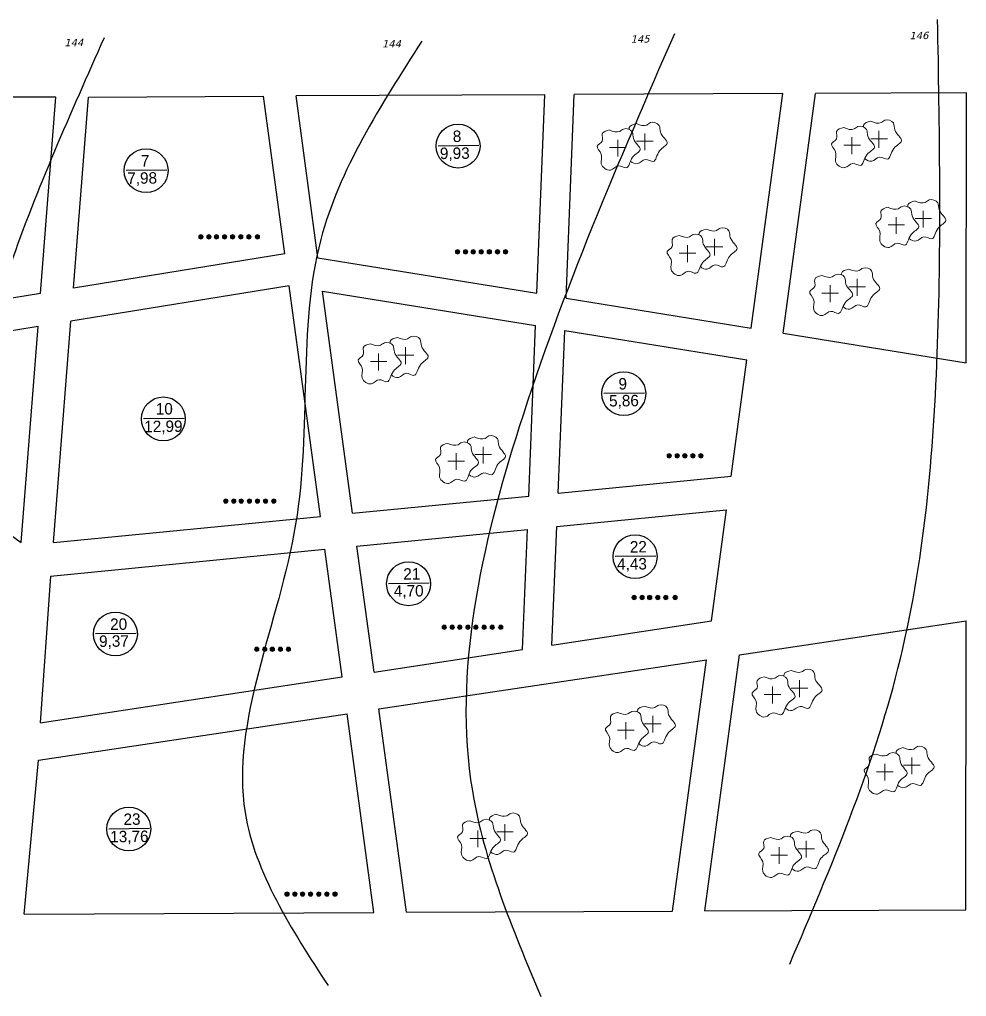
# Model space of a CAD drawing. Header units: millimetres. Extents: x -710977 to 10671, y -929782 to 89628.
# Drawn here: x 2333.4 to 2478.9, y 2162.9 to 2313 of the extents above; entities that cross this region are included whole.
import ezdxf

# ---------------------------------------------------------------- set-up
doc = ezdxf.new("R2010")
doc.units = ezdxf.units.MM
doc.header["$LTSCALE"] = 0.4
doc.layers.add('GRP_workPlace', color=100, linetype='Continuous')
doc.layers.add('Площади', color=7, linetype='Continuous')
doc.layers.add('Тонкая', color=82, linetype='Continuous', lineweight=20)
doc.styles.add('style1', font='verdana.ttf', dxfattribs={"oblique": 15})

msp = doc.modelspace()

# ---------------------------------------------------------------- hatches: boundary and pattern name
at = {"layer": 'Тонкая', "ltscale": 10}
for points in [[(2361.612, 2279.603, 1), (2360.941, 2279.603, 1)], [(2362.836, 2279.603, 1), (2362.165, 2279.603, 1)], [(2364.004, 2279.603, 1), (2363.332, 2279.603, 1)], [(2365.242, 2279.603, 1), (2364.571, 2279.603, 1)], [(2366.481, 2279.603, 1), (2365.81, 2279.603, 1)], [(2367.738, 2279.603, 1), (2367.067, 2279.603, 1)], [(2368.989, 2279.603, 1), (2368.317, 2279.603, 1)], [(2370.301, 2279.603, 1), (2369.63, 2279.603, 1)], [(2401.075, 2277.296, 1), (2400.404, 2277.296, 1)], [(2402.299, 2277.296, 1), (2401.628, 2277.296, 1)], [(2403.467, 2277.296, 1), (2402.795, 2277.296, 1)], [(2404.706, 2277.296, 1), (2404.034, 2277.296, 1)], [(2405.945, 2277.296, 1), (2405.273, 2277.296, 1)], [(2407.201, 2277.296, 1), (2406.53, 2277.296, 1)], [(2408.452, 2277.296, 1), (2407.78, 2277.296, 1)], [(2433.601, 2245.954, 1), (2432.929, 2245.954, 1)], [(2434.825, 2245.954, 1), (2434.153, 2245.954, 1)], [(2435.992, 2245.954, 1), (2435.321, 2245.954, 1)], [(2437.231, 2245.954, 1), (2436.56, 2245.954, 1)], [(2438.47, 2245.954, 1), (2437.799, 2245.954, 1)], [(2365.429, 2239.005, 1), (2364.758, 2239.005, 1)], [(2366.653, 2239.005, 1), (2365.982, 2239.005, 1)], [(2367.821, 2239.005, 1), (2367.149, 2239.005, 1)], [(2369.059, 2239.005, 1), (2368.388, 2239.005, 1)], [(2370.298, 2239.005, 1), (2369.627, 2239.005, 1)], [(2371.555, 2239.005, 1), (2370.884, 2239.005, 1)], [(2372.806, 2239.005, 1), (2372.134, 2239.005, 1)], [(2428.197, 2224.179, 1), (2427.526, 2224.179, 1)], [(2429.421, 2224.179, 1), (2428.75, 2224.179, 1)], [(2430.589, 2224.179, 1), (2429.918, 2224.179, 1)], [(2431.828, 2224.179, 1), (2431.156, 2224.179, 1)], [(2433.067, 2224.179, 1), (2432.395, 2224.179, 1)], [(2434.496, 2224.179, 1), (2433.824, 2224.179, 1)], [(2399.014, 2219.605, 1), (2398.343, 2219.605, 1)], [(2400.238, 2219.605, 1), (2399.567, 2219.605, 1)], [(2401.406, 2219.605, 1), (2400.735, 2219.605, 1)], [(2402.645, 2219.605, 1), (2401.974, 2219.605, 1)], [(2403.884, 2219.605, 1), (2403.213, 2219.605, 1)], [(2405.14, 2219.605, 1), (2404.469, 2219.605, 1)], [(2406.391, 2219.605, 1), (2405.72, 2219.605, 1)], [(2407.703, 2219.605, 1), (2407.032, 2219.605, 1)], [(2370.198, 2216.227, 1), (2369.527, 2216.227, 1)], [(2371.422, 2216.227, 1), (2370.751, 2216.227, 1)], [(2372.59, 2216.227, 1), (2371.919, 2216.227, 1)], [(2373.829, 2216.227, 1), (2373.158, 2216.227, 1)], [(2375.068, 2216.227, 1), (2374.396, 2216.227, 1)], [(2374.848, 2178.613, 1), (2374.176, 2178.613, 1)], [(2376.072, 2178.613, 1), (2375.4, 2178.613, 1)], [(2377.239, 2178.613, 1), (2376.568, 2178.613, 1)], [(2378.478, 2178.613, 1), (2377.807, 2178.613, 1)], [(2379.717, 2178.613, 1), (2379.046, 2178.613, 1)], [(2380.974, 2178.613, 1), (2380.302, 2178.613, 1)], [(2382.224, 2178.613, 1), (2381.553, 2178.613, 1)]]:
    msp.add_hatch(color=0, dxfattribs=at).paths.add_polyline_path(points)

# ---------------------------------------------------------------- linework, layer by layer
at = {"color": 241, "lineweight": 25}
for p, q in [((2403.995, 2293.621), (2397.742, 2293.552)), ((2356.052, 2289.848), (2349.799, 2289.778)), ((2429.469, 2255.579), (2423.215, 2255.51)), ((2358.695, 2251.699), (2352.441, 2251.63)), ((2431.213, 2230.529), (2424.96, 2230.459)), ((2396.384, 2226.357), (2390.131, 2226.288)), ((2351.333, 2218.642), (2345.079, 2218.572)), ((2353.391, 2188.673), (2347.137, 2188.604))]:
    msp.add_line(p, q, dxfattribs=at)
at = {"color": 0, "lineweight": 30}
msp.add_line((2410.706, 2216.18), (2411.454, 2234.634), dxfattribs=at)
at = {"color": 241, "lineweight": 25}
for centre in [(2400.803, 2293.548), (2352.86, 2289.774), (2426.277, 2255.506), (2355.502, 2251.626), (2428.021, 2230.455), (2393.192, 2226.283), (2348.14, 2218.568), (2350.198, 2188.6)]:
    msp.add_circle(centre, 3.373, dxfattribs=at)
at = {"ltscale": 0.5}
for points in [[(2451.787, 2167.858), (2468.419, 2213.282), (2474.518, 2263.137), (2474.518, 2312.992)], [(2434.045, 2310.776), (2410.205, 2250.396), (2402.998, 2194.448), (2413.532, 2162.873)], [(2323.162, 2163.427), (2315.4, 2177.829), (2318.726, 2226.576), (2332.032, 2275.324), (2346.447, 2310.222)], [(2395.236, 2309.668), (2379.712, 2279.201), (2375.831, 2235.44), (2368.07, 2191.124), (2380.821, 2164.535)]]:
    msp.add_spline(points, degree=3, dxfattribs=at)
at = {"layer": 'GRP_workPlace', "color": 6, "lineweight": 30}
for p, q in [((2414.163, 2301.44), (2375.903, 2301.26)), ((2412.926, 2270.922), (2414.163, 2301.44)), ((2339.002, 2301.087), (2282.605, 2300.822)), ((2336.64, 2270.901), (2339.002, 2301.087)), ((2341.704, 2271.722), (2344.002, 2301.087)), ((2344.002, 2301.087), (2370.906, 2301.237)), ((2374.187, 2276.987), (2370.906, 2301.237)), ((2379.27, 2276.378), (2375.903, 2301.26)), ((2374.187, 2276.987), (2341.704, 2271.722)), ((2379.27, 2276.378), (2412.926, 2270.922)), ((2374.849, 2272.094), (2341.308, 2266.657)), ((2379.647, 2236.635), (2374.849, 2272.094)), ((2336.64, 2270.901), (2294.676, 2264.099)), ((2336.244, 2265.837), (2313.04, 2262.075)), ((2333.646, 2232.629), (2336.244, 2265.837)), ((2338.646, 2232.629), (2341.308, 2266.657)), ((2416.18, 2240.205), (2417.195, 2265.23)), ((2417.195, 2265.23), (2445.208, 2260.69)), ((2442.788, 2242.805), (2445.208, 2260.69)), ((2305.899, 2252.449), (2333.646, 2232.629)), ((2416.18, 2240.205), (2442.788, 2242.805)), ((2415.972, 2235.075), (2442.088, 2237.627)), ((2439.783, 2220.594), (2442.088, 2237.627)), ((2338.646, 2232.629), (2379.647, 2236.635)), ((2385.264, 2232.075), (2411.454, 2234.634)), ((2415.234, 2216.868), (2415.972, 2235.075)), ((2338.154, 2227.472), (2380.329, 2231.593)), ((2382.984, 2211.972), (2380.329, 2231.593)), ((2387.883, 2212.716), (2385.264, 2232.075)), ((2338.154, 2227.472), (2336.574, 2204.927)), ((2415.234, 2216.868), (2439.783, 2220.594)), ((2387.883, 2212.716), (2410.706, 2216.18)), ((2336.574, 2204.927), (2382.984, 2211.972)), ((2336.31, 2199.197), (2383.749, 2206.315)), ((2387.88, 2175.783), (2383.749, 2206.315)), ((2334.124, 2175.514), (2336.31, 2199.197)), ((2334.126, 2175.537), (2387.88, 2175.783))]:
    msp.add_line(p, q, dxfattribs=at)
at = {"layer": 'GRP_workPlace', "color": 0, "lineweight": 30}
for p, q in [((2417.396, 2270.198), (2418.664, 2301.461)), ((2450.745, 2301.612), (2418.664, 2301.461)), ((2445.87, 2265.582), (2450.745, 2301.612)), ((2450.763, 2264.789), (2455.748, 2301.635)), ((2478.947, 2301.744), (2455.748, 2301.635)), ((2478.921, 2260.225), (2478.947, 2301.744)), ((2384.582, 2237.117), (2379.961, 2271.265)), ((2379.961, 2271.265), (2412.724, 2265.955)), ((2417.396, 2270.198), (2445.87, 2265.582)), ((2411.662, 2239.764), (2412.724, 2265.955)), ((2450.763, 2264.789), (2478.921, 2260.225)), ((2384.582, 2237.117), (2411.662, 2239.764)), ((2444.076, 2215.366), (2478.896, 2220.591)), ((2478.868, 2176.198), (2478.896, 2220.591)), ((2388.65, 2207.05), (2438.972, 2214.601)), ((2433.749, 2175.992), (2438.972, 2214.601)), ((2438.752, 2176.015), (2444.076, 2215.366)), ((2392.877, 2175.806), (2388.65, 2207.05)), ((2392.877, 2175.806), (2433.749, 2175.992)), ((2438.752, 2176.015), (2478.868, 2176.198))]:
    msp.add_line(p, q, dxfattribs=at)
at = {"layer": 'Тонкая', "color": 0}
for p, q in [((2429.486, 2295.501), (2429.486, 2292.918)), ((2465.5, 2295.872), (2465.5, 2293.288)), ((2465.5, 2294.652), (2465.5, 2295.872)), ((2425.338, 2293.304), (2425.338, 2294.523)), ((2425.338, 2294.523), (2425.338, 2291.94)), ((2461.352, 2293.675), (2461.352, 2294.894)), ((2461.352, 2294.894), (2461.352, 2292.311)), ((2472.311, 2283.617), (2472.311, 2281.034)), ((2472.311, 2282.397), (2472.311, 2283.617)), ((2468.163, 2281.42), (2468.163, 2282.639)), ((2468.163, 2282.639), (2468.163, 2280.056)), ((2440.224, 2279.294), (2440.224, 2276.711)), ((2440.224, 2278.075), (2440.224, 2279.294)), ((2436.077, 2277.097), (2436.077, 2278.316)), ((2436.077, 2278.316), (2436.077, 2275.733)), ((2462.147, 2273.143), (2462.147, 2270.56)), ((2462.147, 2271.923), (2462.147, 2273.143)), ((2457.999, 2270.946), (2457.999, 2272.165)), ((2457.999, 2272.165), (2457.999, 2269.582)), ((2392.74, 2262.642), (2392.74, 2260.059)), ((2392.74, 2261.422), (2392.74, 2262.642)), ((2388.593, 2260.445), (2388.593, 2261.664)), ((2388.593, 2261.664), (2388.593, 2259.081)), ((2404.644, 2247.351), (2404.644, 2244.767)), ((2404.644, 2246.131), (2404.644, 2247.351)), ((2400.496, 2245.154), (2400.496, 2246.373)), ((2400.496, 2246.373), (2400.496, 2243.79)), ((2453.285, 2211.462), (2453.285, 2208.879)), ((2453.285, 2210.243), (2453.285, 2211.462)), ((2449.138, 2209.266), (2449.138, 2210.485)), ((2449.138, 2210.485), (2449.138, 2207.902)), ((2430.749, 2205.994), (2430.749, 2203.411)), ((2430.749, 2204.775), (2430.749, 2205.994)), ((2426.601, 2203.797), (2426.601, 2205.016)), ((2426.601, 2205.016), (2426.601, 2202.433)), ((2470.53, 2199.612), (2470.53, 2197.029)), ((2470.53, 2198.392), (2470.53, 2199.612)), ((2466.382, 2197.415), (2466.382, 2198.634)), ((2466.382, 2198.634), (2466.382, 2196.051)), ((2408.008, 2189.366), (2408.008, 2186.783)), ((2408.008, 2188.147), (2408.008, 2189.366)), ((2403.86, 2188.389), (2403.86, 2185.805)), ((2450.152, 2184.6), (2450.152, 2185.82)), ((2450.152, 2185.82), (2450.152, 2183.237)), ((2454.299, 2186.797), (2454.299, 2184.214)), ((2454.299, 2185.578), (2454.299, 2186.797))]:
    msp.add_line(p, q, dxfattribs=at)
at = {"layer": 'Тонкая', "color": 6}
for p, q in [((2429.486, 2294.281), (2429.486, 2295.501)), ((2403.86, 2187.169), (2403.86, 2188.389))]:
    msp.add_line(p, q, dxfattribs=at)
at = {"layer": 'Тонкая', "color": 0, "ltscale": 10}
for centre in [(2361.276, 2279.603), (2362.5, 2279.603), (2363.668, 2279.603), (2364.907, 2279.603), (2366.146, 2279.603), (2367.402, 2279.603), (2368.653, 2279.603), (2369.965, 2279.603), (2400.739, 2277.296), (2401.963, 2277.296), (2403.131, 2277.296), (2404.37, 2277.296), (2405.609, 2277.296), (2406.865, 2277.296), (2408.116, 2277.296), (2433.265, 2245.954), (2434.489, 2245.954), (2435.657, 2245.954), (2436.896, 2245.954), (2438.135, 2245.954), (2365.093, 2239.005), (2366.317, 2239.005), (2367.485, 2239.005), (2368.724, 2239.005), (2369.963, 2239.005), (2371.219, 2239.005), (2372.47, 2239.005), (2427.862, 2224.179), (2429.086, 2224.179), (2430.253, 2224.179), (2431.492, 2224.179), (2432.731, 2224.179), (2434.16, 2224.179), (2398.679, 2219.605), (2399.903, 2219.605), (2401.07, 2219.605), (2402.309, 2219.605), (2403.548, 2219.605), (2404.805, 2219.605), (2406.055, 2219.605), (2407.368, 2219.605), (2369.863, 2216.227), (2371.087, 2216.227), (2372.254, 2216.227), (2373.493, 2216.227), (2374.732, 2216.227), (2374.512, 2178.613), (2375.736, 2178.613), (2376.904, 2178.613), (2378.142, 2178.613), (2379.381, 2178.613), (2380.638, 2178.613), (2381.889, 2178.613)]:
    msp.add_circle(centre, 0.336, dxfattribs=at)
at = {"layer": 'Тонкая', "color": 0}
for points, knots in [([(2428.222, 2296.997), (2427.714, 2296.87), (2427.086, 2296.714), (2427.09, 2296.221), (2427.1, 2296.121)], [0, 0, 0, 0, 1.2624019, 1.5601918, 1.5601918, 1.5601918, 1.5601918]), ([(2427.304, 2291.236), (2427.6, 2290.952), (2428.555, 2290.54), (2429.444, 2291.913), (2431.218, 2290.595), (2431.351, 2293.034), (2433.758, 2293.936), (2431.644, 2295.312), (2431.983, 2296.943), (2430.506, 2297.424), (2429.596, 2296.465), (2428.784, 2296.775), (2428.216, 2296.991)], [6.9446187, 6.9446187, 6.9446187, 6.9446187, 8.0326898, 9.4115689, 10.6307294, 12.536176, 14.2057588, 16.1935864, 17.2635322, 18.6495446, 19.3379741, 20.9331365, 20.9331365, 20.9331365, 20.9331365]), ([(2464.236, 2297.368), (2463.728, 2297.241), (2463.1, 2297.084), (2463.104, 2296.592), (2463.114, 2296.492)], [0, 0, 0, 0, 1.2624019, 1.5601918, 1.5601918, 1.5601918, 1.5601918]), ([(2463.318, 2291.607), (2463.614, 2291.322), (2464.569, 2290.91), (2465.458, 2292.284), (2467.232, 2290.966), (2467.365, 2293.405), (2469.772, 2294.307), (2467.658, 2295.682), (2467.997, 2297.313), (2466.52, 2297.795), (2465.61, 2296.836), (2464.798, 2297.145), (2464.23, 2297.362)], [6.9446187, 6.9446187, 6.9446187, 6.9446187, 8.0326898, 9.4115689, 10.6307294, 12.536176, 14.2057588, 16.1935864, 17.2635322, 18.6495446, 19.3379741, 20.9331365, 20.9331365, 20.9331365, 20.9331365]), ([(2471.047, 2285.113), (2470.539, 2284.986), (2469.911, 2284.83), (2469.915, 2284.337), (2469.925, 2284.237)], [0, 0, 0, 0, 1.2624019, 1.5601918, 1.5601918, 1.5601918, 1.5601918]), ([(2470.129, 2279.353), (2470.425, 2279.068), (2471.38, 2278.656), (2472.269, 2280.029), (2474.043, 2278.711), (2474.176, 2281.15), (2476.583, 2282.052), (2474.469, 2283.428), (2474.808, 2285.059), (2473.331, 2285.54), (2472.421, 2284.581), (2471.609, 2284.891), (2471.041, 2285.107)], [6.9446187, 6.9446187, 6.9446187, 6.9446187, 8.0326898, 9.4115689, 10.6307294, 12.536176, 14.2057588, 16.1935864, 17.2635322, 18.6495446, 19.3379741, 20.9331365, 20.9331365, 20.9331365, 20.9331365]), ([(2438.961, 2280.79), (2438.453, 2280.663), (2437.825, 2280.507), (2437.828, 2280.014), (2437.838, 2279.914)], [0, 0, 0, 0, 1.2624019, 1.5601918, 1.5601918, 1.5601918, 1.5601918]), ([(2438.043, 2275.03), (2438.339, 2274.745), (2439.293, 2274.333), (2440.183, 2275.706), (2441.957, 2274.388), (2442.09, 2276.827), (2444.496, 2277.729), (2442.383, 2279.105), (2442.722, 2280.736), (2441.245, 2281.217), (2440.334, 2280.258), (2439.522, 2280.568), (2438.955, 2280.784)], [6.9446187, 6.9446187, 6.9446187, 6.9446187, 8.0326898, 9.4115689, 10.6307294, 12.536176, 14.2057588, 16.1935864, 17.2635322, 18.6495446, 19.3379741, 20.9331365, 20.9331365, 20.9331365, 20.9331365]), ([(2460.883, 2274.639), (2460.375, 2274.512), (2459.747, 2274.356), (2459.751, 2273.863), (2459.761, 2273.763)], [0, 0, 0, 0, 1.2624019, 1.5601918, 1.5601918, 1.5601918, 1.5601918]), ([(2459.965, 2268.879), (2460.261, 2268.594), (2461.216, 2268.182), (2462.105, 2269.555), (2463.879, 2268.237), (2464.012, 2270.676), (2466.418, 2271.578), (2464.305, 2272.954), (2464.644, 2274.585), (2463.167, 2275.066), (2462.256, 2274.107), (2461.444, 2274.417), (2460.877, 2274.633)], [6.9446187, 6.9446187, 6.9446187, 6.9446187, 8.0326898, 9.4115689, 10.6307294, 12.536176, 14.2057588, 16.1935864, 17.2635322, 18.6495446, 19.3379741, 20.9331365, 20.9331365, 20.9331365, 20.9331365]), ([(2391.476, 2264.138), (2390.968, 2264.011), (2390.34, 2263.855), (2390.344, 2263.362), (2390.354, 2263.262)], [0, 0, 0, 0, 1.2624019, 1.5601918, 1.5601918, 1.5601918, 1.5601918]), ([(2390.558, 2258.377), (2390.854, 2258.093), (2391.809, 2257.681), (2392.698, 2259.054), (2394.473, 2257.736), (2394.606, 2260.175), (2397.012, 2261.077), (2394.899, 2262.453), (2395.237, 2264.084), (2393.76, 2264.565), (2392.85, 2263.606), (2392.038, 2263.916), (2391.471, 2264.132)], [6.9446187, 6.9446187, 6.9446187, 6.9446187, 8.0326898, 9.4115689, 10.6307294, 12.536176, 14.2057588, 16.1935864, 17.2635322, 18.6495446, 19.3379741, 20.9331365, 20.9331365, 20.9331365, 20.9331365]), ([(2403.38, 2248.847), (2402.872, 2248.72), (2402.244, 2248.563), (2402.248, 2248.071), (2402.258, 2247.971)], [0, 0, 0, 0, 1.2624019, 1.5601918, 1.5601918, 1.5601918, 1.5601918]), ([(2402.462, 2243.086), (2402.758, 2242.802), (2403.713, 2242.389), (2404.602, 2243.763), (2406.376, 2242.445), (2406.509, 2244.884), (2408.916, 2245.786), (2406.802, 2247.161), (2407.141, 2248.793), (2405.664, 2249.274), (2404.754, 2248.315), (2403.942, 2248.625), (2403.374, 2248.841)], [6.9446187, 6.9446187, 6.9446187, 6.9446187, 8.0326898, 9.4115689, 10.6307294, 12.536176, 14.2057588, 16.1935864, 17.2635322, 18.6495446, 19.3379741, 20.9331365, 20.9331365, 20.9331365, 20.9331365]), ([(2452.022, 2212.959), (2451.514, 2212.832), (2450.886, 2212.675), (2450.889, 2212.183), (2450.899, 2212.083)], [0, 0, 0, 0, 1.2624019, 1.5601918, 1.5601918, 1.5601918, 1.5601918]), ([(2451.104, 2207.198), (2451.399, 2206.913), (2452.354, 2206.501), (2453.243, 2207.875), (2455.018, 2206.557), (2455.151, 2208.996), (2457.557, 2209.898), (2455.444, 2211.273), (2455.782, 2212.904), (2454.305, 2213.385), (2453.395, 2212.427), (2452.583, 2212.736), (2452.016, 2212.953)], [6.9446187, 6.9446187, 6.9446187, 6.9446187, 8.0326898, 9.4115689, 10.6307294, 12.536176, 14.2057588, 16.1935864, 17.2635322, 18.6495446, 19.3379741, 20.9331365, 20.9331365, 20.9331365, 20.9331365]), ([(2429.485, 2207.49), (2428.977, 2207.363), (2428.349, 2207.207), (2428.353, 2206.714), (2428.363, 2206.614)], [0, 0, 0, 0, 1.2624019, 1.5601918, 1.5601918, 1.5601918, 1.5601918]), ([(2428.567, 2201.73), (2428.863, 2201.445), (2429.818, 2201.033), (2430.707, 2202.406), (2432.481, 2201.088), (2432.614, 2203.527), (2435.021, 2204.429), (2432.907, 2205.805), (2433.246, 2207.436), (2431.769, 2207.917), (2430.859, 2206.958), (2430.047, 2207.268), (2429.479, 2207.484)], [6.9446187, 6.9446187, 6.9446187, 6.9446187, 8.0326898, 9.4115689, 10.6307294, 12.536176, 14.2057588, 16.1935864, 17.2635322, 18.6495446, 19.3379741, 20.9331365, 20.9331365, 20.9331365, 20.9331365]), ([(2469.266, 2201.108), (2468.758, 2200.981), (2468.13, 2200.825), (2468.134, 2200.332), (2468.144, 2200.232)], [0, 0, 0, 0, 1.2624019, 1.5601918, 1.5601918, 1.5601918, 1.5601918]), ([(2468.348, 2195.348), (2468.644, 2195.063), (2469.599, 2194.651), (2470.488, 2196.024), (2472.262, 2194.706), (2472.395, 2197.145), (2474.802, 2198.047), (2472.688, 2199.423), (2473.027, 2201.054), (2471.55, 2201.535), (2470.64, 2200.576), (2469.828, 2200.886), (2469.261, 2201.102)], [6.9446187, 6.9446187, 6.9446187, 6.9446187, 8.0326898, 9.4115689, 10.6307294, 12.536176, 14.2057588, 16.1935864, 17.2635322, 18.6495446, 19.3379741, 20.9331365, 20.9331365, 20.9331365, 20.9331365]), ([(2406.744, 2190.862), (2406.236, 2190.736), (2405.608, 2190.579), (2405.612, 2190.087), (2405.622, 2189.987)], [0, 0, 0, 0, 1.2624019, 1.5601918, 1.5601918, 1.5601918, 1.5601918]), ([(2405.826, 2185.102), (2406.122, 2184.817), (2407.077, 2184.405), (2407.966, 2185.779), (2409.74, 2184.461), (2409.873, 2186.899), (2412.279, 2187.801), (2410.166, 2189.177), (2410.505, 2190.808), (2409.028, 2191.289), (2408.117, 2190.331), (2407.306, 2190.64), (2406.738, 2190.856)], [6.9446187, 6.9446187, 6.9446187, 6.9446187, 8.0326898, 9.4115689, 10.6307294, 12.536176, 14.2057588, 16.1935864, 17.2635322, 18.6495446, 19.3379741, 20.9331365, 20.9331365, 20.9331365, 20.9331365]), ([(2453.035, 2188.293), (2452.527, 2188.167), (2451.899, 2188.01), (2451.903, 2187.518), (2451.913, 2187.418)], [0, 0, 0, 0, 1.2624019, 1.5601918, 1.5601918, 1.5601918, 1.5601918]), ([(2452.117, 2182.533), (2452.413, 2182.248), (2453.368, 2181.836), (2454.257, 2183.21), (2456.032, 2181.892), (2456.165, 2184.331), (2458.571, 2185.233), (2456.458, 2186.608), (2456.796, 2188.239), (2455.319, 2188.72), (2454.409, 2187.762), (2453.597, 2188.071), (2453.03, 2188.288)], [6.9446187, 6.9446187, 6.9446187, 6.9446187, 8.0326898, 9.4115689, 10.6307294, 12.536176, 14.2057588, 16.1935864, 17.2635322, 18.6495446, 19.3379741, 20.9331365, 20.9331365, 20.9331365, 20.9331365])]:
    msp.add_open_spline(points, degree=3, knots=knots, dxfattribs=at)
for points in [[(2424.075, 2296.019), (2422.964, 2295.419), (2422.964, 2294.309), (2422.199, 2293.544), (2422.814, 2292.299), (2422.814, 2290.799), (2424.225, 2289.87), (2425.447, 2290.508), (2426.626, 2290.2), (2427.621, 2291.824), (2428.802, 2293.005), (2427.763, 2294.699), (2427.557, 2295.749), (2426.236, 2296.169), (2425.651, 2295.807), (2424.069, 2296.013)], [(2460.089, 2296.39), (2458.978, 2295.79), (2458.978, 2294.68), (2458.213, 2293.915), (2458.828, 2292.67), (2458.828, 2291.17), (2460.239, 2290.24), (2461.461, 2290.879), (2462.64, 2290.57), (2463.635, 2292.195), (2464.816, 2293.376), (2463.777, 2295.07), (2463.571, 2296.12), (2462.25, 2296.54), (2461.665, 2296.178), (2460.083, 2296.384)], [(2428.217, 2294.281), (2430.77, 2294.281)], [(2464.231, 2294.652), (2466.784, 2294.652)], [(2424.07, 2293.304), (2426.623, 2293.304)], [(2460.084, 2293.675), (2462.637, 2293.675)], [(2466.9, 2284.135), (2465.789, 2283.535), (2465.789, 2282.425), (2465.024, 2281.66), (2465.639, 2280.416), (2465.639, 2278.916), (2467.05, 2277.986), (2468.272, 2278.624), (2469.451, 2278.316), (2470.446, 2279.94), (2471.627, 2281.121), (2470.588, 2282.815), (2470.382, 2283.865), (2469.061, 2284.285), (2468.476, 2283.923), (2466.894, 2284.129)], [(2471.042, 2282.397), (2473.595, 2282.397)], [(2466.895, 2281.42), (2469.448, 2281.42)], [(2434.813, 2279.812), (2433.703, 2279.212), (2433.703, 2278.103), (2432.937, 2277.337), (2433.553, 2276.093), (2433.553, 2274.593), (2434.963, 2273.663), (2436.186, 2274.301), (2437.365, 2273.993), (2438.36, 2275.618), (2439.541, 2276.798), (2438.501, 2278.493), (2438.296, 2279.542), (2436.975, 2279.962), (2436.39, 2279.6), (2434.808, 2279.807)], [(2438.956, 2278.075), (2441.509, 2278.075)], [(2434.809, 2277.097), (2437.361, 2277.097)], [(2456.735, 2273.661), (2455.625, 2273.061), (2455.625, 2271.951), (2454.86, 2271.186), (2455.475, 2269.941), (2455.475, 2268.442), (2456.886, 2267.512), (2458.108, 2268.15), (2459.287, 2267.842), (2460.282, 2269.466), (2461.463, 2270.647), (2460.424, 2272.341), (2460.218, 2273.391), (2458.897, 2273.811), (2458.312, 2273.449), (2456.73, 2273.655)], [(2460.878, 2271.923), (2463.431, 2271.923)], [(2456.731, 2270.946), (2459.284, 2270.946)], [(2387.329, 2263.16), (2386.218, 2262.56), (2386.218, 2261.45), (2385.453, 2260.685), (2386.068, 2259.44), (2386.068, 2257.94), (2387.479, 2257.011), (2388.701, 2257.649), (2389.88, 2257.341), (2390.876, 2258.965), (2392.056, 2260.146), (2391.017, 2261.84), (2390.811, 2262.89), (2389.49, 2263.31), (2388.905, 2262.948), (2387.323, 2263.154)], [(2391.472, 2261.422), (2394.024, 2261.422)], [(2387.324, 2260.445), (2389.877, 2260.445)], [(2399.233, 2247.869), (2398.122, 2247.269), (2398.122, 2246.159), (2397.357, 2245.394), (2397.972, 2244.149), (2397.972, 2242.649), (2399.383, 2241.719), (2400.605, 2242.358), (2401.784, 2242.049), (2402.78, 2243.674), (2403.96, 2244.855), (2402.921, 2246.549), (2402.715, 2247.599), (2401.394, 2248.019), (2400.809, 2247.657), (2399.227, 2247.863)], [(2403.375, 2246.131), (2405.928, 2246.131)], [(2399.228, 2245.154), (2401.781, 2245.154)], [(2447.874, 2211.981), (2446.763, 2211.381), (2446.763, 2210.271), (2445.998, 2209.506), (2446.613, 2208.261), (2446.613, 2206.761), (2448.024, 2205.831), (2449.246, 2206.47), (2450.426, 2206.161), (2451.421, 2207.786), (2452.602, 2208.967), (2451.562, 2210.661), (2451.356, 2211.711), (2450.036, 2212.131), (2449.45, 2211.768), (2447.869, 2211.975)], [(2452.017, 2210.243), (2454.57, 2210.243)], [(2447.869, 2209.266), (2450.422, 2209.266)], [(2425.338, 2206.513), (2424.227, 2205.913), (2424.227, 2204.803), (2423.462, 2204.037), (2424.077, 2202.793), (2424.077, 2201.293), (2425.488, 2200.363), (2426.71, 2201.001), (2427.889, 2200.693), (2428.884, 2202.318), (2430.065, 2203.498), (2429.026, 2205.193), (2428.82, 2206.243), (2427.499, 2206.663), (2426.914, 2206.3), (2425.332, 2206.507)], [(2425.333, 2203.797), (2427.886, 2203.797)], [(2429.48, 2204.775), (2432.033, 2204.775)], [(2465.119, 2200.13), (2464.008, 2199.53), (2464.008, 2198.42), (2463.243, 2197.655), (2463.858, 2196.41), (2463.858, 2194.911), (2465.269, 2193.981), (2466.491, 2194.619), (2467.67, 2194.311), (2468.666, 2195.935), (2469.846, 2197.116), (2468.807, 2198.81), (2468.601, 2199.86), (2467.28, 2200.28), (2466.695, 2199.918), (2465.113, 2200.124)], [(2469.261, 2198.392), (2471.814, 2198.392)], [(2465.114, 2197.415), (2467.667, 2197.415)], [(2402.596, 2189.885), (2401.486, 2189.285), (2401.486, 2188.175), (2400.721, 2187.41), (2401.336, 2186.165), (2401.336, 2184.665), (2402.747, 2183.735), (2403.969, 2184.374), (2405.148, 2184.065), (2406.143, 2185.69), (2407.324, 2186.87), (2406.285, 2188.565), (2406.079, 2189.615), (2404.758, 2190.035), (2404.173, 2189.672), (2402.591, 2189.879)], [(2406.739, 2188.147), (2409.292, 2188.147)], [(2448.888, 2187.316), (2447.777, 2186.716), (2447.777, 2185.606), (2447.012, 2184.841), (2447.627, 2183.596), (2447.627, 2182.096), (2449.038, 2181.166), (2450.26, 2181.805), (2451.44, 2181.496), (2452.435, 2183.121), (2453.616, 2184.302), (2452.576, 2185.996), (2452.37, 2187.046), (2451.049, 2187.466), (2450.464, 2187.103), (2448.882, 2187.31)], [(2402.592, 2187.169), (2405.145, 2187.169)], [(2448.883, 2184.6), (2451.436, 2184.6)], [(2453.031, 2185.578), (2455.584, 2185.578)]]:
    msp.add_spline(points, degree=3, dxfattribs=at)

# ---------------------------------------------------------------- texts
at = {"color": 2, "ltscale": 0.5, "attachment_point": 1, "rotation": 0.63657}
for s, width, insert, char_height in [('8', 5.01493, (2399.979, 2295.932), 1.759), ('{\\Ftxt|c204;9,93}', 8.51432, (2398.002, 2293.302), 1.75896), ('7', 5.01493, (2352.036, 2292.159), 1.759), ('{\\Ftxt|c204;7,98}', 8.51432, (2349.946, 2289.492), 1.75896), ('9', 5.01493, (2425.453, 2257.89), 1.759), ('{\\Ftxt|c204;5,86}', 8.51432, (2424.003, 2255.28), 1.75896), ('10', 5.01493, (2354.331, 2254.038), 1.759), ('{\\Ftxt|c204;12,99}', 8.51432, (2352.558, 2251.331), 1.75896), ('22', 5.01493, (2427.197, 2232.839), 1.759), ('{\\Ftxt|c204;4,43}', 8.51432, (2425.239, 2230.198), 1.75896), ('21', 5.01493, (2392.368, 2228.668), 1.759), ('{\\Ftxt|c204;4,70}', 8.51432, (2390.919, 2226.057), 1.75896), ('20', 5.01493, (2347.317, 2220.952), 1.759), ('{\\Ftxt|c204;9,37}', 8.51432, (2345.614, 2218.337), 1.75896), ('23', 5.01493, (2349.375, 2190.984), 1.759), ('{\\Ftxt|c204;13,76}', 8.51432, (2347.332, 2188.306), 1.75896)]:
    msp.add_mtext_dynamic_manual_height_columns(s, width=width, gutter_width=17.59, heights=[0], dxfattribs=dict(at, insert=insert, char_height=char_height))
at = {"layer": 'Площади', "color": 0, "lineweight": 30, "style": 'style1', "oblique": 15}
for s, p in [('145', (2427.324, 2309.426)), ('146', (2470.169, 2309.958)), ('144', (2340.268, 2308.878)), ('144', (2389.1, 2308.696))]:
    msp.add_text(s, height=1.12, rotation=0.71037, dxfattribs=at).set_placement(p)

doc.saveas('drawing.dxf')
